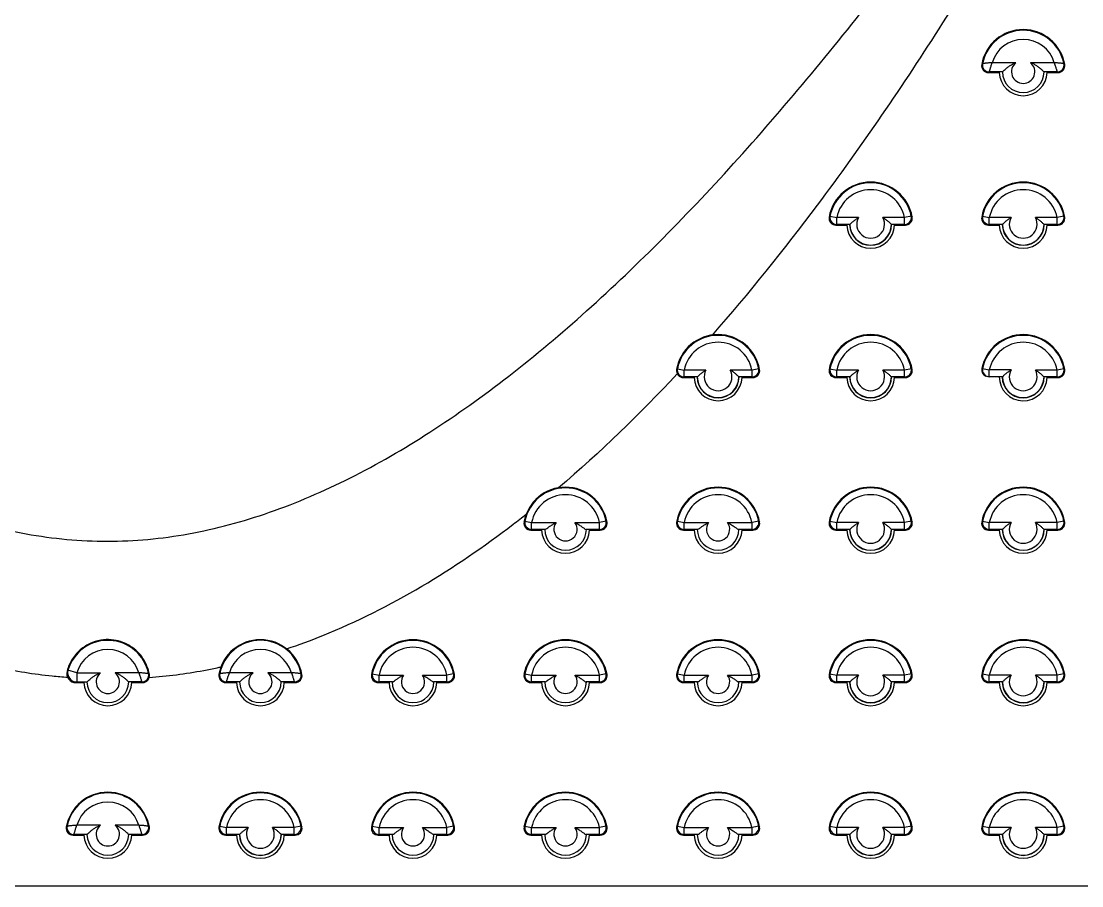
# Model space of a CAD drawing. Header units: millimetres. Extents: x 2099 to 2627, y -288 to 79.
# Drawn here: x 2464.55 to 2510.71, y -85.08 to -47.44 of the extents above; entities that cross this region are included whole.
import ezdxf

# ---------------------------------------------------------------- set-up
doc = ezdxf.new("R2010")
doc.units = ezdxf.units.MM
doc.layers.add('06___PRT_ALL_SURFS', color=7, linetype='Continuous')

msp = doc.modelspace()

# ---------------------------------------------------------------- linework, layer by layer
at = {"color": 7, "linetype": 'Continuous'}
for p, q in [((2506.393, -49.292), (2506.358, -49.326)), ((2507.845, -49.25), (2506.815, -49.25)), ((2509.516, -49.25), (2508.486, -49.25)), ((2509.938, -49.292), (2509.973, -49.326)), ((2506.654, -49.678), (2507.124, -49.678)), ((2507.259, -49.65), (2506.687, -49.65)), ((2509.644, -49.65), (2509.072, -49.65)), ((2509.186, -49.667), (2509.207, -49.678)), ((2509.207, -49.678), (2509.677, -49.678)), ((2499.755, -55.929), (2499.718, -55.966)), ((2499.755, -55.929), (2500.049, -55.988)), ((2500.049, -56.288), (2500.049, -55.988)), ((2500.997, -55.988), (2500.049, -55.988)), ((2500.62, -56.288), (2500.049, -56.288)), ((2503.002, -55.988), (2502.054, -55.988)), ((2503.002, -56.288), (2502.431, -56.288)), ((2502.546, -56.307), (2502.567, -56.318)), ((2503.296, -55.929), (2503.002, -55.988)), ((2503.002, -56.288), (2503.002, -55.988)), ((2503.296, -55.929), (2503.333, -55.966)), ((2506.395, -55.929), (2506.358, -55.966)), ((2506.395, -55.929), (2506.689, -55.988)), ((2506.689, -56.288), (2506.689, -55.988)), ((2507.637, -55.988), (2506.689, -55.988)), ((2507.26, -56.288), (2506.689, -56.288)), ((2509.642, -55.988), (2508.694, -55.988)), ((2509.642, -56.288), (2509.071, -56.288)), ((2509.186, -56.307), (2509.207, -56.318)), ((2509.936, -55.929), (2509.642, -55.988)), ((2509.642, -56.288), (2509.642, -55.988)), ((2509.936, -55.929), (2509.973, -55.966)), ((2500.014, -56.318), (2500.484, -56.318)), ((2502.567, -56.318), (2503.037, -56.318)), ((2506.654, -56.318), (2507.124, -56.318)), ((2509.207, -56.318), (2509.677, -56.318)), ((2493.115, -62.569), (2493.078, -62.606)), ((2493.115, -62.569), (2493.409, -62.628)), ((2493.409, -62.928), (2493.409, -62.628)), ((2494.357, -62.628), (2493.409, -62.628)), ((2496.362, -62.628), (2495.414, -62.628)), ((2496.656, -62.569), (2496.362, -62.628)), ((2496.362, -62.928), (2496.362, -62.628)), ((2496.656, -62.569), (2496.693, -62.606)), ((2499.755, -62.569), (2499.718, -62.606)), ((2499.755, -62.569), (2500.049, -62.628)), ((2500.049, -62.928), (2500.049, -62.628)), ((2500.997, -62.628), (2500.049, -62.628)), ((2503.002, -62.628), (2502.054, -62.628)), ((2503.296, -62.569), (2503.002, -62.628)), ((2503.002, -62.928), (2503.002, -62.628)), ((2503.296, -62.569), (2503.333, -62.606)), ((2506.397, -62.563), (2506.366, -62.564)), ((2506.397, -62.563), (2506.69, -62.623)), ((2506.69, -62.923), (2506.69, -62.623)), ((2507.64, -62.623), (2506.69, -62.623)), ((2509.642, -62.628), (2508.694, -62.628)), ((2509.936, -62.569), (2509.642, -62.628)), ((2509.642, -62.928), (2509.642, -62.628)), ((2509.936, -62.569), (2509.973, -62.606)), ((2493.374, -62.958), (2493.844, -62.958)), ((2493.98, -62.928), (2493.409, -62.928)), ((2496.362, -62.928), (2495.791, -62.928)), ((2495.906, -62.947), (2495.927, -62.958)), ((2495.927, -62.958), (2496.397, -62.958)), ((2500.014, -62.958), (2500.484, -62.958)), ((2500.62, -62.928), (2500.049, -62.928)), ((2503.002, -62.928), (2502.431, -62.928)), ((2502.546, -62.947), (2502.567, -62.958)), ((2502.567, -62.958), (2503.037, -62.958)), ((2507.26, -62.923), (2506.69, -62.923)), ((2509.642, -62.928), (2509.071, -62.928)), ((2509.186, -62.947), (2509.207, -62.958)), ((2509.207, -62.958), (2509.677, -62.958)), ((2486.475, -69.209), (2486.438, -69.246)), ((2486.475, -69.209), (2486.769, -69.268)), ((2490.016, -69.209), (2489.722, -69.268)), ((2490.016, -69.209), (2490.053, -69.246)), ((2493.115, -69.209), (2493.078, -69.246)), ((2493.115, -69.209), (2493.409, -69.268)), ((2496.656, -69.209), (2496.362, -69.268)), ((2496.656, -69.209), (2496.693, -69.246)), ((2499.755, -69.209), (2499.718, -69.246)), ((2499.755, -69.209), (2500.049, -69.268)), ((2503.296, -69.209), (2503.002, -69.268)), ((2503.296, -69.209), (2503.333, -69.246)), ((2506.395, -69.209), (2506.358, -69.246)), ((2506.395, -69.209), (2506.689, -69.268)), ((2509.936, -69.209), (2509.642, -69.268)), ((2509.936, -69.209), (2509.973, -69.246)), ((2486.734, -69.598), (2487.204, -69.598)), ((2486.769, -69.568), (2486.769, -69.268)), ((2486.769, -69.268), (2487.833, -69.268)), ((2487.353, -69.568), (2486.769, -69.568)), ((2488.658, -69.268), (2489.722, -69.268)), ((2489.722, -69.568), (2489.138, -69.568)), ((2489.266, -69.587), (2489.287, -69.598)), ((2489.287, -69.598), (2489.757, -69.598)), ((2489.722, -69.568), (2489.722, -69.268)), ((2493.374, -69.598), (2493.844, -69.598)), ((2493.409, -69.568), (2493.409, -69.268)), ((2493.409, -69.268), (2494.473, -69.268)), ((2493.993, -69.568), (2493.409, -69.568)), ((2495.298, -69.268), (2496.362, -69.268)), ((2496.362, -69.568), (2495.778, -69.568)), ((2495.906, -69.587), (2495.927, -69.598)), ((2495.927, -69.598), (2496.397, -69.598)), ((2496.362, -69.568), (2496.362, -69.268)), ((2500.014, -69.598), (2500.484, -69.598)), ((2500.049, -69.568), (2500.049, -69.268)), ((2500.997, -69.268), (2500.049, -69.268)), ((2500.62, -69.568), (2500.049, -69.568)), ((2503.002, -69.268), (2502.054, -69.268)), ((2503.002, -69.568), (2502.431, -69.568)), ((2502.546, -69.587), (2502.567, -69.598)), ((2502.567, -69.598), (2503.037, -69.598)), ((2503.002, -69.568), (2503.002, -69.268)), ((2506.654, -69.598), (2507.124, -69.598)), ((2506.689, -69.568), (2506.689, -69.268)), ((2507.637, -69.268), (2506.689, -69.268)), ((2507.26, -69.568), (2506.689, -69.568)), ((2509.642, -69.268), (2508.694, -69.268)), ((2509.642, -69.568), (2509.071, -69.568)), ((2509.186, -69.587), (2509.207, -69.598)), ((2509.207, -69.598), (2509.677, -69.598)), ((2509.642, -69.568), (2509.642, -69.268)), ((2466.975, -75.81), (2466.591, -75.698)), ((2466.975, -75.81), (2468.005, -75.81)), ((2466.975, -75.81), (2466.975, -76.21)), ((2469.676, -75.81), (2468.646, -75.81)), ((2470.098, -75.852), (2470.133, -75.886)), ((2473.193, -75.852), (2473.158, -75.886)), ((2474.645, -75.81), (2473.615, -75.81)), ((2476.316, -75.81), (2475.286, -75.81)), ((2476.738, -75.852), (2476.773, -75.886)), ((2479.835, -75.849), (2479.798, -75.886)), ((2479.835, -75.849), (2480.129, -75.908)), ((2480.129, -76.208), (2480.129, -75.908)), ((2480.129, -75.908), (2481.193, -75.908)), ((2482.018, -75.908), (2483.082, -75.908)), ((2483.376, -75.849), (2483.082, -75.908)), ((2483.082, -76.208), (2483.082, -75.908)), ((2483.376, -75.849), (2483.413, -75.886)), ((2486.475, -75.849), (2486.438, -75.886)), ((2486.475, -75.849), (2486.769, -75.908)), ((2486.769, -76.208), (2486.769, -75.908)), ((2486.769, -75.908), (2487.833, -75.908)), ((2488.658, -75.908), (2489.722, -75.908)), ((2490.016, -75.849), (2489.722, -75.908)), ((2489.722, -76.208), (2489.722, -75.908)), ((2490.016, -75.849), (2490.053, -75.886)), ((2493.115, -75.849), (2493.078, -75.886)), ((2493.115, -75.849), (2493.409, -75.908)), ((2493.409, -76.208), (2493.409, -75.908)), ((2493.409, -75.908), (2494.473, -75.908)), ((2495.298, -75.908), (2496.362, -75.908)), ((2496.656, -75.849), (2496.362, -75.908)), ((2496.362, -76.208), (2496.362, -75.908)), ((2496.656, -75.849), (2496.693, -75.886)), ((2499.755, -75.849), (2499.718, -75.886)), ((2499.755, -75.849), (2500.049, -75.908)), ((2500.049, -76.208), (2500.049, -75.908)), ((2500.997, -75.908), (2500.049, -75.908)), ((2503.002, -75.908), (2502.054, -75.908)), ((2503.296, -75.849), (2503.002, -75.908)), ((2503.002, -76.208), (2503.002, -75.908)), ((2503.296, -75.849), (2503.333, -75.886)), ((2506.395, -75.849), (2506.358, -75.886)), ((2506.395, -75.849), (2506.689, -75.908)), ((2506.689, -76.208), (2506.689, -75.908)), ((2507.637, -75.908), (2506.689, -75.908)), ((2509.642, -75.908), (2508.694, -75.908)), ((2509.936, -75.849), (2509.642, -75.908)), ((2509.642, -76.208), (2509.642, -75.908)), ((2509.936, -75.849), (2509.973, -75.886)), ((2466.938, -76.238), (2467.284, -76.238)), ((2466.975, -76.21), (2467.419, -76.21)), ((2469.804, -76.21), (2469.232, -76.21)), ((2469.346, -76.227), (2469.367, -76.238)), ((2469.367, -76.238), (2469.837, -76.238)), ((2473.454, -76.238), (2473.924, -76.238)), ((2474.059, -76.21), (2473.487, -76.21)), ((2476.444, -76.21), (2475.872, -76.21)), ((2475.986, -76.227), (2476.007, -76.238)), ((2476.007, -76.238), (2476.477, -76.238)), ((2480.094, -76.238), (2480.564, -76.238)), ((2480.713, -76.208), (2480.129, -76.208)), ((2483.082, -76.208), (2482.498, -76.208)), ((2482.626, -76.227), (2482.647, -76.238)), ((2482.647, -76.238), (2483.117, -76.238)), ((2486.734, -76.238), (2487.204, -76.238)), ((2487.353, -76.208), (2486.769, -76.208)), ((2489.722, -76.208), (2489.138, -76.208)), ((2489.266, -76.227), (2489.287, -76.238)), ((2489.287, -76.238), (2489.757, -76.238)), ((2493.374, -76.238), (2493.844, -76.238)), ((2493.993, -76.208), (2493.409, -76.208)), ((2496.362, -76.208), (2495.778, -76.208)), ((2495.906, -76.227), (2495.927, -76.238)), ((2495.927, -76.238), (2496.397, -76.238)), ((2500.014, -76.238), (2500.484, -76.238)), ((2500.62, -76.208), (2500.049, -76.208)), ((2503.002, -76.208), (2502.431, -76.208)), ((2502.546, -76.227), (2502.567, -76.238)), ((2502.567, -76.238), (2503.037, -76.238)), ((2506.654, -76.238), (2507.124, -76.238)), ((2507.26, -76.208), (2506.689, -76.208)), ((2509.642, -76.208), (2509.071, -76.208)), ((2509.186, -76.227), (2509.207, -76.238)), ((2509.207, -76.238), (2509.677, -76.238)), ((2466.553, -82.492), (2466.518, -82.526)), ((2468.005, -82.45), (2466.975, -82.45)), ((2469.676, -82.45), (2468.646, -82.45)), ((2470.098, -82.492), (2470.133, -82.526)), ((2473.195, -82.489), (2473.158, -82.526)), ((2473.195, -82.489), (2473.489, -82.548)), ((2473.489, -82.848), (2473.489, -82.548)), ((2474.437, -82.548), (2473.489, -82.548)), ((2476.442, -82.548), (2475.494, -82.548)), ((2476.736, -82.489), (2476.442, -82.548)), ((2476.442, -82.848), (2476.442, -82.548)), ((2476.736, -82.489), (2476.773, -82.526)), ((2479.835, -82.489), (2479.798, -82.526)), ((2479.835, -82.489), (2480.129, -82.548)), ((2480.129, -82.848), (2480.129, -82.548)), ((2480.129, -82.548), (2481.193, -82.548)), ((2482.018, -82.548), (2483.082, -82.548)), ((2483.376, -82.489), (2483.082, -82.548)), ((2483.082, -82.848), (2483.082, -82.548)), ((2483.376, -82.489), (2483.413, -82.526)), ((2486.475, -82.489), (2486.438, -82.526)), ((2486.475, -82.489), (2486.769, -82.548)), ((2486.769, -82.848), (2486.769, -82.548)), ((2486.769, -82.548), (2487.833, -82.548)), ((2488.658, -82.548), (2489.722, -82.548)), ((2490.016, -82.489), (2489.722, -82.548)), ((2489.722, -82.848), (2489.722, -82.548)), ((2490.016, -82.489), (2490.053, -82.526)), ((2493.115, -82.489), (2493.078, -82.526)), ((2493.115, -82.489), (2493.409, -82.548)), ((2493.409, -82.848), (2493.409, -82.548)), ((2493.409, -82.548), (2494.473, -82.548)), ((2495.298, -82.548), (2496.362, -82.548)), ((2496.656, -82.489), (2496.362, -82.548)), ((2496.362, -82.848), (2496.362, -82.548)), ((2496.656, -82.489), (2496.693, -82.526)), ((2499.755, -82.489), (2499.718, -82.526)), ((2499.755, -82.489), (2500.049, -82.548)), ((2500.049, -82.848), (2500.049, -82.548)), ((2500.997, -82.548), (2500.049, -82.548)), ((2503.002, -82.548), (2502.054, -82.548)), ((2503.296, -82.489), (2503.002, -82.548)), ((2503.002, -82.848), (2503.002, -82.548)), ((2503.296, -82.489), (2503.333, -82.526)), ((2506.395, -82.489), (2506.358, -82.526)), ((2506.395, -82.489), (2506.689, -82.548)), ((2506.689, -82.848), (2506.689, -82.548)), ((2507.637, -82.548), (2506.689, -82.548)), ((2509.642, -82.548), (2508.694, -82.548)), ((2509.936, -82.489), (2509.642, -82.548)), ((2509.642, -82.848), (2509.642, -82.548)), ((2509.936, -82.489), (2509.973, -82.526)), ((2466.814, -82.878), (2467.284, -82.878)), ((2467.419, -82.85), (2466.847, -82.85)), ((2469.804, -82.85), (2469.232, -82.85)), ((2469.346, -82.867), (2469.367, -82.878)), ((2469.367, -82.878), (2469.837, -82.878)), ((2473.454, -82.878), (2473.924, -82.878)), ((2474.06, -82.848), (2473.489, -82.848)), ((2476.442, -82.848), (2475.871, -82.848)), ((2475.986, -82.867), (2476.007, -82.878)), ((2476.007, -82.878), (2476.477, -82.878)), ((2480.094, -82.878), (2480.564, -82.878)), ((2480.713, -82.848), (2480.129, -82.848)), ((2483.082, -82.848), (2482.498, -82.848)), ((2482.626, -82.867), (2482.647, -82.878)), ((2482.647, -82.878), (2483.117, -82.878)), ((2486.734, -82.878), (2487.204, -82.878)), ((2487.353, -82.848), (2486.769, -82.848)), ((2489.722, -82.848), (2489.138, -82.848)), ((2489.266, -82.867), (2489.287, -82.878)), ((2489.287, -82.878), (2489.757, -82.878)), ((2493.374, -82.878), (2493.844, -82.878)), ((2493.993, -82.848), (2493.409, -82.848)), ((2496.362, -82.848), (2495.778, -82.848)), ((2495.906, -82.867), (2495.927, -82.878)), ((2495.927, -82.878), (2496.397, -82.878)), ((2500.014, -82.878), (2500.484, -82.878)), ((2500.62, -82.848), (2500.049, -82.848)), ((2503.002, -82.848), (2502.431, -82.848)), ((2502.546, -82.867), (2502.567, -82.878)), ((2502.567, -82.878), (2503.037, -82.878)), ((2506.654, -82.878), (2507.124, -82.878)), ((2507.26, -82.848), (2506.689, -82.848)), ((2509.642, -82.848), (2509.071, -82.848)), ((2509.186, -82.867), (2509.207, -82.878)), ((2509.207, -82.878), (2509.677, -82.878))]:
    msp.add_line(p, q, dxfattribs=at)
for centre, radius, start, end in [((2508.165, -49.643), 1.835, 9.9432, 170.0568), ((2508.165, -49.643), 1.807, 11.2156, 168.7844), ((2508.165, -49.643), 1.407, 16.2239, 163.771), ((2506.654, -49.378), 0.3, 170.0512, 270.0056), ((2506.687, -49.35), 0.3, 168.8116, 269.9729), ((2508.165, -49.643), 0.507, 129.1565, 50.8435), ((2509.643, -49.35), 0.3, 270.0271, 11.1888), ((2509.677, -49.378), 0.3, 269.9944, 9.9488), ((2509.2, -52.71), 3.96, 129.3942, 130.0295), ((2508.165, -49.643), 1.042, 181.9201, 358.0799), ((2508.165, -49.643), 0.907, 180.4334, 359.5666), ((2507.131, -52.709), 3.958, 49.9705, 50.606), ((2501.525, -56.283), 1.835, 9.9432, 170.0568), ((2508.165, -56.283), 1.835, 9.9432, 170.0568), ((2501.525, -56.283), 1.805, 11.2951, 168.7049), ((2501.525, -56.283), 1.505, 11.2951, 168.7049), ((2508.165, -56.283), 1.805, 11.2951, 168.7049), ((2508.165, -56.283), 1.505, 11.2951, 168.7049), ((2500.014, -56.018), 0.3, 170.0512, 270.0056), ((2500.05, -55.988), 0.3, 168.7321, 269.9728), ((2502.558, -59.348), 3.957, 129.3547, 130.0296), ((2502.454, -58.112), 2.586, 135.1632, 135.438), ((2501.525, -56.283), 0.914, 180.8754, 359.1246), ((2501.525, -56.283), 0.905, 180.3257, 359.6743), ((2501.525, -56.283), 0.605, 150.8476, 29.1524), ((2500.597, -58.112), 2.586, 44.562, 44.8368), ((2503.001, -55.988), 0.3, 270.0272, 11.2679), ((2500.492, -59.348), 3.957, 49.9704, 50.6453), ((2503.037, -56.018), 0.3, 269.9944, 9.9488), ((2506.654, -56.018), 0.3, 170.0512, 270.0056), ((2506.69, -55.988), 0.3, 168.7321, 269.9728), ((2509.198, -59.348), 3.957, 129.3547, 130.0296), ((2509.094, -58.112), 2.586, 135.1632, 135.438), ((2508.165, -56.283), 0.914, 180.8754, 359.1246), ((2508.165, -56.283), 0.905, 180.3257, 359.6743), ((2508.165, -56.283), 0.605, 150.8476, 29.1524), ((2507.237, -58.112), 2.586, 44.562, 44.8368), ((2509.641, -55.988), 0.3, 270.0272, 11.2679), ((2507.132, -59.348), 3.957, 49.9704, 50.6453), ((2509.677, -56.018), 0.3, 269.9944, 9.9488), ((2501.525, -56.283), 1.042, 181.9201, 358.0799), ((2508.165, -56.283), 1.042, 181.9201, 358.0799), ((2494.885, -62.922), 1.834, 9.9432, 170.0742), ((2494.885, -62.923), 1.805, 11.2951, 168.7049), ((2501.525, -62.923), 1.835, 9.9432, 170.0568), ((2501.525, -62.923), 1.805, 11.2951, 168.7049), ((2508.165, -62.923), 1.835, 9.9432, 168.7293), ((2508.165, -62.923), 1.805, 11.2951, 168.5034), ((2494.885, -62.923), 1.505, 11.2951, 168.7049), ((2501.525, -62.923), 1.505, 11.2951, 168.7049), ((2508.165, -62.923), 1.505, 11.2951, 168.5034), ((2493.374, -62.658), 0.3, 170.0691, 270.0059), ((2493.41, -62.628), 0.3, 168.7321, 269.9728), ((2494.885, -62.923), 0.605, 150.8476, 29.1524), ((2496.361, -62.628), 0.3, 270.0272, 11.2679), ((2496.397, -62.658), 0.3, 269.9944, 9.9488), ((2500.014, -62.658), 0.3, 170.0512, 270.0056), ((2500.05, -62.628), 0.3, 168.7321, 269.9728), ((2501.525, -62.923), 0.605, 150.8476, 29.1524), ((2503.001, -62.628), 0.3, 270.0272, 11.2679), ((2503.037, -62.658), 0.3, 269.9944, 9.9488), ((2506.66, -62.623), 0.3, 168.7306, 244.9148), ((2506.691, -62.623), 0.3, 168.5017, 269.9938), ((2508.165, -62.923), 0.605, 150.2833, 29.1524), ((2509.641, -62.628), 0.3, 270.0272, 11.2679), ((2509.677, -62.658), 0.3, 269.9944, 9.9488), ((2495.918, -65.988), 3.957, 129.3547, 130.0296), ((2494.885, -62.923), 1.042, 181.9201, 358.0799), ((2495.814, -64.752), 2.586, 135.1632, 135.438), ((2494.885, -62.923), 0.914, 180.8754, 359.1246), ((2494.885, -62.923), 0.905, 180.3257, 359.6743), ((2493.957, -64.752), 2.586, 44.562, 44.8368), ((2493.852, -65.988), 3.957, 49.9704, 50.6453), ((2502.558, -65.988), 3.957, 129.3547, 130.0296), ((2501.525, -62.923), 1.042, 181.9201, 358.0799), ((2502.454, -64.752), 2.586, 135.1632, 135.438), ((2501.525, -62.923), 0.914, 180.8754, 359.1246), ((2501.525, -62.923), 0.905, 180.3257, 359.6743), ((2500.597, -64.752), 2.586, 44.562, 44.8368), ((2500.492, -65.988), 3.957, 49.9704, 50.6453), ((2508.165, -62.923), 1.042, 180, 358.0799), ((2508.165, -62.923), 0.914, 180, 359.1246), ((2508.165, -62.923), 0.905, 180, 359.6743), ((2507.237, -64.752), 2.586, 44.562, 44.8368), ((2507.133, -65.988), 3.957, 49.9704, 50.6453), ((2488.245, -69.563), 1.835, 9.9432, 170.0568), ((2488.245, -69.563), 1.805, 11.2951, 168.7049), ((2494.885, -69.563), 1.835, 9.9432, 170.0568), ((2494.885, -69.563), 1.805, 11.2951, 168.7049), ((2501.525, -69.563), 1.835, 9.9432, 170.0568), ((2501.525, -69.563), 1.805, 11.2951, 168.7049), ((2508.165, -69.563), 1.835, 9.9432, 170.0568), ((2508.165, -69.563), 1.805, 11.2951, 168.7049), ((2488.245, -69.563), 1.505, 11.2951, 168.7049), ((2494.885, -69.563), 1.505, 11.2951, 168.7049), ((2501.525, -69.563), 1.505, 11.2951, 168.7049), ((2508.165, -69.563), 1.505, 11.2951, 168.7049), ((2486.77, -69.268), 0.3, 168.7321, 269.9728), ((2489.721, -69.268), 0.3, 270.0272, 11.2679), ((2493.41, -69.268), 0.3, 168.7321, 269.9728), ((2496.361, -69.268), 0.3, 270.0272, 11.2679), ((2500.05, -69.268), 0.3, 168.7321, 269.9728), ((2503.001, -69.268), 0.3, 270.0272, 11.2679), ((2506.69, -69.268), 0.3, 168.7321, 269.9728), ((2509.641, -69.268), 0.3, 270.0272, 11.2679), ((2486.734, -69.298), 0.3, 170.0512, 270.0056), ((2489.278, -72.628), 3.957, 129.3547, 130.0296), ((2488.245, -69.563), 1.042, 181.9201, 358.0799), ((2488.245, -69.563), 0.907, 180.4334, 359.5666), ((2488.245, -69.563), 0.507, 144.4391, 35.5609), ((2487.212, -72.628), 3.957, 49.9704, 50.6453), ((2489.757, -69.298), 0.3, 269.9944, 9.9488), ((2493.374, -69.298), 0.3, 170.0512, 270.0056), ((2495.918, -72.628), 3.957, 129.3547, 130.0296), ((2494.885, -69.563), 1.042, 181.9201, 358.0799), ((2494.885, -69.563), 0.907, 180.4334, 359.5666), ((2494.885, -69.563), 0.507, 144.4391, 35.5609), ((2493.852, -72.628), 3.957, 49.9704, 50.6453), ((2496.397, -69.298), 0.3, 269.9944, 9.9488), ((2500.014, -69.298), 0.3, 170.0512, 270.0056), ((2502.558, -72.628), 3.957, 129.3547, 130.0296), ((2501.525, -69.563), 1.042, 181.9201, 358.0799), ((2502.454, -71.392), 2.586, 135.1632, 135.438), ((2501.525, -69.563), 0.914, 180.8754, 359.1246), ((2501.525, -69.563), 0.905, 180.3257, 359.6743), ((2501.525, -69.563), 0.605, 150.8476, 29.1524), ((2500.597, -71.392), 2.586, 44.562, 44.8368), ((2500.492, -72.628), 3.957, 49.9704, 50.6453), ((2503.037, -69.298), 0.3, 269.9944, 9.9488), ((2506.654, -69.298), 0.3, 170.0512, 270.0056), ((2509.198, -72.628), 3.957, 129.3547, 130.0296), ((2508.165, -69.563), 1.042, 181.9201, 358.0799), ((2509.094, -71.392), 2.586, 135.1632, 135.438), ((2508.165, -69.563), 0.914, 180.8754, 359.1246), ((2508.165, -69.563), 0.905, 180.3257, 359.6743), ((2508.165, -69.563), 0.605, 150.8476, 29.1524), ((2507.237, -71.392), 2.586, 44.562, 44.8368), ((2507.132, -72.628), 3.957, 49.9704, 50.6453), ((2509.677, -69.298), 0.3, 269.9944, 9.9488), ((2468.325, -76.203), 1.807, 11.2156, 163.7762), ((2474.965, -76.202), 1.834, 9.9432, 170.0568), ((2474.965, -76.203), 1.807, 11.2156, 168.7844), ((2481.605, -76.203), 1.835, 9.9432, 170.0568), ((2481.605, -76.203), 1.805, 11.2951, 168.7049), ((2481.605, -76.203), 1.505, 11.2951, 168.7049), ((2488.245, -76.203), 1.835, 9.9432, 170.0568), ((2488.245, -76.203), 1.805, 11.2951, 168.7049), ((2488.245, -76.203), 1.505, 11.2951, 168.7049), ((2494.885, -76.203), 1.835, 9.9432, 170.0568), ((2494.885, -76.203), 1.805, 11.2951, 168.7049), ((2494.885, -76.203), 1.505, 11.2951, 168.7049), ((2501.525, -76.203), 1.835, 9.9432, 170.0568), ((2501.525, -76.203), 1.805, 11.2951, 168.7049), ((2501.525, -76.203), 1.505, 11.2951, 168.7049), ((2508.165, -76.203), 1.835, 9.9432, 170.0568), ((2508.165, -76.203), 1.805, 11.2951, 168.7049), ((2508.165, -76.203), 1.505, 11.2951, 168.7049), ((2468.325, -76.203), 1.407, 16.2289, 163.7762), ((2474.965, -76.203), 1.407, 16.2239, 163.771), ((2469.689, -78.965), 4.502, 133.478, 134.1788), ((2466.975, -75.81), 0.4, 163.8069, 269.9693), ((2466.938, -75.838), 0.4, 165.2958, 270.0071), ((2468.325, -76.203), 0.507, 129.1565, 50.8435), ((2469.803, -75.91), 0.3, 270.0271, 11.1888), ((2469.838, -75.938), 0.3, 269.9665, 9.9304), ((2473.454, -75.938), 0.3, 170.0512, 270.0056), ((2473.487, -75.91), 0.3, 168.8116, 269.9729), ((2474.965, -76.203), 0.507, 129.1565, 50.8435), ((2476.443, -75.91), 0.3, 270.0271, 11.1888), ((2476.477, -75.938), 0.3, 269.9944, 9.9488), ((2480.094, -75.938), 0.3, 170.0512, 270.0056), ((2480.13, -75.908), 0.3, 168.7321, 269.9728), ((2481.605, -76.203), 0.507, 144.4391, 35.5609), ((2483.081, -75.908), 0.3, 270.0272, 11.2679), ((2483.117, -75.938), 0.3, 269.9944, 9.9488), ((2486.734, -75.938), 0.3, 170.0512, 270.0056), ((2486.77, -75.908), 0.3, 168.7321, 269.9728), ((2488.245, -76.203), 0.507, 144.4391, 35.5609), ((2489.721, -75.908), 0.3, 270.0272, 11.2679), ((2489.757, -75.938), 0.3, 269.9944, 9.9488), ((2493.374, -75.938), 0.3, 170.0512, 270.0056), ((2493.41, -75.908), 0.3, 168.7321, 269.9728), ((2494.885, -76.203), 0.507, 144.4391, 35.5609), ((2496.361, -75.908), 0.3, 270.0272, 11.2679), ((2496.397, -75.938), 0.3, 269.9944, 9.9488), ((2500.014, -75.938), 0.3, 170.0512, 270.0056), ((2500.05, -75.908), 0.3, 168.7321, 269.9728), ((2501.525, -76.203), 0.605, 150.8476, 29.1524), ((2503.001, -75.908), 0.3, 270.0272, 11.2679), ((2503.037, -75.938), 0.3, 269.9944, 9.9488), ((2506.654, -75.938), 0.3, 170.0512, 270.0056), ((2506.69, -75.908), 0.3, 168.7321, 269.9728), ((2508.165, -76.203), 0.605, 150.8476, 29.1524), ((2509.641, -75.908), 0.3, 270.0272, 11.2679), ((2509.677, -75.938), 0.3, 269.9944, 9.9488), ((2469.121, -79.07), 3.576, 126.8906, 127.6329), ((2468.325, -76.203), 1.042, 181.9201, 358.0799), ((2468.325, -76.203), 0.907, 180.4334, 359.5666), ((2467.291, -79.269), 3.958, 49.9705, 50.6059), ((2476, -79.27), 3.96, 129.3942, 130.0295), ((2474.965, -76.203), 1.042, 181.9201, 358.0799), ((2474.965, -76.203), 0.907, 180.4334, 359.5666), ((2473.931, -79.269), 3.958, 49.9705, 50.606), ((2482.638, -79.268), 3.957, 129.3547, 130.0296), ((2481.605, -76.203), 1.042, 181.9201, 358.0799), ((2481.605, -76.203), 0.907, 180.4334, 359.5666), ((2480.572, -79.268), 3.957, 49.9704, 50.6453), ((2489.278, -79.268), 3.957, 129.3547, 130.0296), ((2488.245, -76.203), 1.042, 181.9201, 358.0799), ((2488.245, -76.203), 0.907, 180.4334, 359.5666), ((2487.212, -79.268), 3.957, 49.9704, 50.6453), ((2495.918, -79.268), 3.957, 129.3547, 130.0296), ((2494.885, -76.203), 1.042, 181.9201, 358.0799), ((2494.885, -76.203), 0.907, 180.4334, 359.5666), ((2493.852, -79.268), 3.957, 49.9704, 50.6453), ((2502.558, -79.268), 3.957, 129.3547, 130.0296), ((2501.525, -76.203), 1.042, 181.9201, 358.0799), ((2502.454, -78.032), 2.586, 135.1632, 135.438), ((2501.525, -76.203), 0.914, 180.8754, 359.1246), ((2501.525, -76.203), 0.905, 180.3257, 359.6743), ((2500.597, -78.032), 2.586, 44.562, 44.8368), ((2500.492, -79.268), 3.957, 49.9704, 50.6453), ((2509.198, -79.268), 3.957, 129.3547, 130.0296), ((2508.165, -76.203), 1.042, 181.9201, 358.0799), ((2509.094, -78.032), 2.586, 135.1632, 135.438), ((2508.165, -76.203), 0.914, 180.8754, 359.1246), ((2508.165, -76.203), 0.905, 180.3257, 359.6743), ((2507.237, -78.032), 2.586, 44.562, 44.8368), ((2507.132, -79.268), 3.957, 49.9704, 50.6453), ((2468.325, -82.843), 1.835, 9.9432, 170.0568), ((2468.325, -82.843), 1.807, 11.2156, 168.7844), ((2474.965, -82.843), 1.835, 9.9432, 170.0568), ((2474.965, -82.843), 1.805, 11.2951, 168.7049), ((2481.605, -82.843), 1.835, 9.9432, 170.0568), ((2481.605, -82.843), 1.805, 11.2951, 168.7049), ((2488.245, -82.843), 1.835, 9.9432, 170.0568), ((2488.245, -82.843), 1.805, 11.2951, 168.7049), ((2494.885, -82.843), 1.835, 9.9432, 170.0568), ((2494.885, -82.843), 1.805, 11.2951, 168.7049), ((2501.525, -82.843), 1.835, 9.9432, 170.0568), ((2501.525, -82.843), 1.805, 11.2951, 168.7049), ((2508.165, -82.843), 1.835, 9.9432, 170.0568), ((2508.165, -82.843), 1.805, 11.2951, 168.7049), ((2468.325, -82.843), 1.407, 16.2239, 163.771), ((2474.965, -82.843), 1.505, 11.2951, 168.7049), ((2481.605, -82.843), 1.505, 11.2951, 168.7049), ((2488.245, -82.843), 1.505, 11.2951, 168.7049), ((2494.885, -82.843), 1.505, 11.2951, 168.7049), ((2501.525, -82.843), 1.505, 11.2951, 168.7049), ((2508.165, -82.843), 1.505, 11.2951, 168.7049), ((2466.814, -82.578), 0.3, 170.0512, 270.0056), ((2466.847, -82.55), 0.3, 168.8116, 269.9729), ((2468.325, -82.843), 0.507, 129.1565, 50.8435), ((2469.803, -82.55), 0.3, 270.0271, 11.1888), ((2469.837, -82.578), 0.3, 269.9944, 9.9488), ((2473.454, -82.578), 0.3, 170.0512, 270.0056), ((2473.49, -82.548), 0.3, 168.7321, 269.9728), ((2474.965, -82.843), 0.605, 150.8476, 29.1524), ((2476.441, -82.548), 0.3, 270.0272, 11.2679), ((2476.477, -82.578), 0.3, 269.9944, 9.9488), ((2480.094, -82.578), 0.3, 170.0512, 270.0056), ((2480.13, -82.548), 0.3, 168.7321, 269.9728), ((2481.605, -82.843), 0.507, 144.4391, 35.5609), ((2483.081, -82.548), 0.3, 270.0272, 11.2679), ((2483.117, -82.578), 0.3, 269.9944, 9.9488), ((2486.734, -82.578), 0.3, 170.0512, 270.0056), ((2486.77, -82.548), 0.3, 168.7321, 269.9728), ((2488.245, -82.843), 0.507, 144.4391, 35.5609), ((2489.721, -82.548), 0.3, 270.0272, 11.2679), ((2489.757, -82.578), 0.3, 269.9944, 9.9488), ((2493.374, -82.578), 0.3, 170.0512, 270.0056), ((2493.41, -82.548), 0.3, 168.7321, 269.9728), ((2494.885, -82.843), 0.507, 144.4391, 35.5609), ((2496.361, -82.548), 0.3, 270.0272, 11.2679), ((2496.397, -82.578), 0.3, 269.9944, 9.9488), ((2500.014, -82.578), 0.3, 170.0512, 270.0056), ((2500.05, -82.548), 0.3, 168.7321, 269.9728), ((2501.525, -82.843), 0.605, 150.8476, 29.1524), ((2503.001, -82.548), 0.3, 270.0272, 11.2679), ((2503.037, -82.578), 0.3, 269.9944, 9.9488), ((2506.654, -82.578), 0.3, 170.0512, 270.0056), ((2506.69, -82.548), 0.3, 168.7321, 269.9728), ((2508.165, -82.843), 0.605, 150.8476, 29.1524), ((2509.641, -82.548), 0.3, 270.0272, 11.2679), ((2509.677, -82.578), 0.3, 269.9944, 9.9488), ((2469.36, -85.91), 3.96, 129.3942, 130.0295), ((2468.325, -82.843), 1.042, 181.9201, 358.0799), ((2468.325, -82.843), 0.907, 180.4334, 359.5666), ((2467.291, -85.909), 3.958, 49.9705, 50.606), ((2475.998, -85.908), 3.957, 129.3547, 130.0296), ((2474.965, -82.843), 1.042, 181.9201, 358.0799), ((2475.894, -84.672), 2.586, 135.1632, 135.438), ((2474.965, -82.843), 0.914, 180.8754, 359.1246), ((2474.965, -82.843), 0.905, 180.3257, 359.6743), ((2474.037, -84.672), 2.586, 44.562, 44.8368), ((2473.932, -85.908), 3.957, 49.9704, 50.6453), ((2482.638, -85.908), 3.957, 129.3547, 130.0296), ((2481.605, -82.843), 1.042, 181.9201, 358.0799), ((2481.605, -82.843), 0.907, 180.4334, 359.5666), ((2480.572, -85.908), 3.957, 49.9704, 50.6453), ((2489.278, -85.908), 3.957, 129.3547, 130.0296), ((2488.245, -82.843), 1.042, 181.9201, 358.0799), ((2488.245, -82.843), 0.907, 180.4334, 359.5666), ((2487.212, -85.908), 3.957, 49.9704, 50.6453), ((2495.918, -85.908), 3.957, 129.3547, 130.0296), ((2494.885, -82.843), 1.042, 181.9201, 358.0799), ((2494.885, -82.843), 0.907, 180.4334, 359.5666), ((2493.852, -85.908), 3.957, 49.9704, 50.6453), ((2502.558, -85.908), 3.957, 129.3547, 130.0296), ((2501.525, -82.843), 1.042, 181.9201, 358.0799), ((2502.454, -84.672), 2.586, 135.1632, 135.438), ((2501.525, -82.843), 0.914, 180.8754, 359.1246), ((2501.525, -82.843), 0.905, 180.3257, 359.6743), ((2500.597, -84.672), 2.586, 44.562, 44.8368), ((2500.492, -85.908), 3.957, 49.9704, 50.6453), ((2509.198, -85.908), 3.957, 129.3547, 130.0296), ((2508.165, -82.843), 1.042, 181.9201, 358.0799), ((2509.094, -84.672), 2.586, 135.1632, 135.438), ((2508.165, -82.843), 0.914, 180.8754, 359.1246), ((2508.165, -82.843), 0.905, 180.3257, 359.6743), ((2507.237, -84.672), 2.586, 44.562, 44.8368), ((2507.132, -85.908), 3.957, 49.9704, 50.6453)]:
    msp.add_arc(centre, radius, start, end, dxfattribs=at)
for points, start_tangent, end_tangent in [([(2423.212, -29.76), (2428.66, -37.839), (2434.565, -45.871), (2437.666, -49.733), (2440.854, -53.422), (2444.118, -56.881), (2447.449, -60.056), (2450.837, -62.892), (2454.273, -65.335), (2457.748, -67.33), (2461.251, -68.823), (2463.01, -69.364), (2464.773, -69.759), (2466.539, -70.001), (2468.305, -70.083), (2470.072, -70.001), (2471.837, -69.759), (2475.36, -68.823), (2478.863, -67.33), (2482.338, -65.335), (2485.774, -62.892), (2489.162, -60.055), (2492.493, -56.881), (2495.757, -53.422), (2498.944, -49.733), (2502.046, -45.871), (2507.951, -37.839), (2513.399, -29.76)], (0.546609, -0.837388), (0.54661, 0.837387)), ([(2494.637, -61.105), (2499.215, -55.446), (2504.671, -47.517), (2507.203, -43.403)], (0.660481, 0.750843), (0.511548, 0.859255)), ([(2506.815, -49.25), (2506.729, -49.254), (2506.653, -49.26), (2506.588, -49.266), (2506.534, -49.272), (2506.49, -49.278), (2506.456, -49.282), (2506.429, -49.286), (2506.41, -49.289), (2506.393, -49.292)], (-0.998623, -0.052452), (-0.992852, -0.119355)), ([(2506.687, -49.65), (2506.692, -49.634), (2506.698, -49.616), (2506.706, -49.591), (2506.716, -49.558), (2506.729, -49.516), (2506.745, -49.465), (2506.765, -49.403), (2506.788, -49.331), (2506.815, -49.25)], (0.28958, 0.957154), (0.329439, 0.944177)), ([(2507.378, -49.537), (2507.483, -49.451), (2507.601, -49.37), (2507.724, -49.301), (2507.845, -49.25)], (0.752746, 0.658311), (0.942185, 0.335094)), ([(2508.953, -49.537), (2508.848, -49.451), (2508.73, -49.37), (2508.607, -49.301), (2508.486, -49.25)], (-0.752746, 0.658311), (-0.942185, 0.335094)), ([(2509.516, -49.25), (2509.546, -49.339), (2509.571, -49.417), (2509.592, -49.483), (2509.609, -49.536), (2509.621, -49.578), (2509.631, -49.608), (2509.637, -49.63), (2509.644, -49.65)], (0.330003, -0.94398), (0.290267, -0.956946)), ([(2509.938, -49.292), (2509.917, -49.288), (2509.894, -49.285), (2509.862, -49.28), (2509.818, -49.275), (2509.762, -49.268), (2509.692, -49.261), (2509.61, -49.255), (2509.516, -49.25)], (-0.989932, 0.141545), (-0.998592, 0.053043)), ([(2507.259, -49.65), (2507.296, -49.613), (2507.378, -49.537)], (0.704427, 0.709776), (0.752746, 0.658311)), ([(2509.072, -49.65), (2509.035, -49.613), (2508.953, -49.537)], (-0.704427, 0.709776), (-0.752746, 0.658311)), ([(2500.62, -56.288), (2500.666, -56.244), (2500.76, -56.158), (2500.876, -56.068), (2500.997, -55.988)], (0.705094, 0.709114), (0.862303, 0.506392)), ([(2502.431, -56.288), (2502.385, -56.244), (2502.291, -56.158), (2502.175, -56.068), (2502.054, -55.988)], (-0.705094, 0.709114), (-0.862303, 0.506392)), ([(2507.26, -56.288), (2507.306, -56.244), (2507.4, -56.158), (2507.516, -56.068), (2507.637, -55.988)], (0.705094, 0.709114), (0.862303, 0.506392)), ([(2509.071, -56.288), (2509.025, -56.244), (2508.931, -56.158), (2508.815, -56.068), (2508.694, -55.988)], (-0.705094, 0.709114), (-0.862303, 0.506392)), ([(2493.98, -62.928), (2494.026, -62.884), (2494.12, -62.798), (2494.236, -62.708), (2494.357, -62.628)], (0.705094, 0.709114), (0.862303, 0.506392)), ([(2495.791, -62.928), (2495.745, -62.884), (2495.651, -62.798), (2495.535, -62.708), (2495.414, -62.628)], (-0.705094, 0.709114), (-0.862303, 0.506392)), ([(2500.62, -62.928), (2500.666, -62.884), (2500.76, -62.798), (2500.876, -62.708), (2500.997, -62.628)], (0.705094, 0.709114), (0.862303, 0.506392)), ([(2502.431, -62.928), (2502.385, -62.884), (2502.291, -62.798), (2502.175, -62.708), (2502.054, -62.628)], (-0.705094, 0.709114), (-0.862303, 0.506392)), ([(2507.26, -62.923), (2507.305, -62.879), (2507.401, -62.794), (2507.518, -62.702), (2507.64, -62.623)], (1, 0), (0.864787, 0.50214)), ([(2509.071, -62.928), (2509.025, -62.884), (2508.931, -62.798), (2508.815, -62.708), (2508.694, -62.628)], (-0.705094, 0.709114), (-0.862303, 0.506392)), ([(2493.107, -62.795), (2487.942, -67.753)], (-0.682297, -0.731075), (-0.762752, -0.646692)), ([(2506.66, -62.923), (2506.533, -62.895)], (-1, 0), (-0.905949, 0.423387)), ([(2476.107, -74.767), (2477.684, -74.184), (2485.972, -69.34), (2486.532, -68.906)], (0.947979, 0.318333), (0.785753, 0.618541)), ([(2487.339, -69.57), (2487.353, -69.568)], (0.704427, 0.709776), (0.997956, 0.063901)), ([(2487.353, -69.568), (2487.398, -69.548), (2487.471, -69.496), (2487.569, -69.426), (2487.689, -69.346), (2487.833, -69.268)], (0.997956, 0.063901), (0.905535, 0.424272)), ([(2488.658, -69.268), (2488.835, -69.367), (2488.975, -69.463), (2489.078, -69.538), (2489.138, -69.568)], (0.905535, -0.424272), (0.997956, -0.063901)), ([(2489.138, -69.568), (2489.148, -69.569), (2489.149, -69.571)], (0.997956, -0.063901), (0.336502, -0.941683)), ([(2493.979, -69.57), (2493.993, -69.568)], (0.704427, 0.709776), (0.997956, 0.063901)), ([(2493.993, -69.568), (2494.038, -69.548), (2494.111, -69.496), (2494.209, -69.426), (2494.329, -69.346), (2494.473, -69.268)], (0.997956, 0.063901), (0.905535, 0.424272)), ([(2495.298, -69.268), (2495.475, -69.367), (2495.615, -69.463), (2495.718, -69.538), (2495.778, -69.568)], (0.905535, -0.424272), (0.997956, -0.063901)), ([(2495.778, -69.568), (2495.788, -69.569), (2495.789, -69.571)], (0.997956, -0.063901), (0.336502, -0.941683)), ([(2500.62, -69.568), (2500.666, -69.524), (2500.76, -69.438), (2500.876, -69.348), (2500.997, -69.268)], (0.705094, 0.709114), (0.862303, 0.506392)), ([(2502.431, -69.568), (2502.385, -69.524), (2502.291, -69.438), (2502.175, -69.348), (2502.054, -69.268)], (-0.705094, 0.709114), (-0.862303, 0.506392)), ([(2507.26, -69.568), (2507.306, -69.524), (2507.4, -69.438), (2507.516, -69.348), (2507.637, -69.268)], (0.705094, 0.709114), (0.862303, 0.506392)), ([(2509.071, -69.568), (2509.025, -69.524), (2508.931, -69.438), (2508.815, -69.348), (2508.694, -69.268)], (-0.705094, 0.709114), (-0.862303, 0.506392)), ([(2470.133, -75.886), (2470.029, -75.522), (2469.853, -75.185), (2469.611, -74.892), (2469.318, -74.658), (2468.977, -74.485), (2468.581, -74.383), (2468.137, -74.375), (2467.653, -74.493), (2467.179, -74.769), (2466.79, -75.198), (2466.551, -75.736)], (-0.172469, 0.985015), (-0.253892, -0.967233)), ([(2466.581, -76.018), (2465.902, -75.96), (2463.525, -75.587), (2463.405, -75.562)], (-0.997635, 0.068739), (-0.978496, 0.206266)), ([(2470.128, -76.01), (2470.709, -75.96), (2473.087, -75.589), (2473.249, -75.554)], (0.997339, 0.072898), (0.977556, 0.210678)), ([(2467.419, -76.21), (2467.456, -76.173), (2467.538, -76.097)], (0.704427, 0.709776), (0.752746, 0.658311)), ([(2467.538, -76.097), (2467.643, -76.011), (2467.761, -75.93), (2467.884, -75.861), (2468.005, -75.81)], (0.752746, 0.658311), (0.942185, 0.335094)), ([(2469.113, -76.097), (2469.008, -76.011), (2468.89, -75.93), (2468.767, -75.861), (2468.646, -75.81)], (-0.752746, 0.658311), (-0.942185, 0.335094)), ([(2469.232, -76.21), (2469.195, -76.173), (2469.113, -76.097)], (-0.704427, 0.709776), (-0.752746, 0.658311)), ([(2469.676, -75.81), (2469.706, -75.899), (2469.731, -75.978), (2469.752, -76.044), (2469.769, -76.097), (2469.781, -76.138), (2469.791, -76.168), (2469.797, -76.19), (2469.804, -76.21)], (0.3302, -0.943911), (0.290146, -0.956982)), ([(2470.098, -75.852), (2470.077, -75.848), (2470.054, -75.845), (2470.022, -75.84), (2469.979, -75.835), (2469.923, -75.828), (2469.853, -75.821), (2469.77, -75.815), (2469.676, -75.81)], (-0.990251, 0.139294), (-0.998581, 0.05325)), ([(2473.615, -75.81), (2473.529, -75.814), (2473.453, -75.82), (2473.388, -75.826), (2473.334, -75.832), (2473.29, -75.838), (2473.256, -75.842), (2473.229, -75.846), (2473.21, -75.849), (2473.193, -75.852)], (-0.998623, -0.052452), (-0.992852, -0.119355)), ([(2473.487, -76.21), (2473.492, -76.194), (2473.498, -76.176), (2473.506, -76.151), (2473.516, -76.118), (2473.529, -76.076), (2473.545, -76.025), (2473.565, -75.963), (2473.588, -75.891), (2473.615, -75.81)], (0.28958, 0.957154), (0.329439, 0.944177)), ([(2474.059, -76.21), (2474.096, -76.173), (2474.178, -76.097)], (0.704427, 0.709776), (0.752746, 0.658311)), ([(2474.178, -76.097), (2474.283, -76.011), (2474.401, -75.93), (2474.524, -75.861), (2474.645, -75.81)], (0.752746, 0.658311), (0.942185, 0.335094)), ([(2475.753, -76.097), (2475.648, -76.011), (2475.53, -75.93), (2475.407, -75.861), (2475.286, -75.81)], (-0.752746, 0.658311), (-0.942185, 0.335094)), ([(2475.872, -76.21), (2475.835, -76.173), (2475.753, -76.097)], (-0.704427, 0.709776), (-0.752746, 0.658311)), ([(2476.316, -75.81), (2476.346, -75.899), (2476.371, -75.977), (2476.392, -76.043), (2476.409, -76.096), (2476.421, -76.138), (2476.431, -76.168), (2476.437, -76.19), (2476.444, -76.21)], (0.330003, -0.94398), (0.290267, -0.956946)), ([(2476.738, -75.852), (2476.717, -75.848), (2476.694, -75.845), (2476.662, -75.84), (2476.618, -75.835), (2476.562, -75.828), (2476.492, -75.821), (2476.41, -75.815), (2476.316, -75.81)], (-0.989932, 0.141545), (-0.998592, 0.053043)), ([(2480.713, -76.208), (2480.758, -76.188), (2480.831, -76.136), (2480.929, -76.066), (2481.049, -75.986), (2481.193, -75.908)], (0.997956, 0.063901), (0.905535, 0.424272)), ([(2482.018, -75.908), (2482.195, -76.007), (2482.335, -76.103), (2482.438, -76.178), (2482.498, -76.208)], (0.905535, -0.424272), (0.997956, -0.063901)), ([(2487.353, -76.208), (2487.398, -76.188), (2487.471, -76.136), (2487.569, -76.066), (2487.689, -75.986), (2487.833, -75.908)], (0.997956, 0.063901), (0.905535, 0.424272)), ([(2488.658, -75.908), (2488.835, -76.007), (2488.975, -76.103), (2489.078, -76.178), (2489.138, -76.208)], (0.905535, -0.424272), (0.997956, -0.063901)), ([(2493.993, -76.208), (2494.038, -76.188), (2494.111, -76.136), (2494.209, -76.066), (2494.329, -75.986), (2494.473, -75.908)], (0.997956, 0.063901), (0.905535, 0.424272)), ([(2495.298, -75.908), (2495.475, -76.007), (2495.615, -76.103), (2495.718, -76.178), (2495.778, -76.208)], (0.905535, -0.424272), (0.997956, -0.063901)), ([(2500.62, -76.208), (2500.666, -76.164), (2500.76, -76.078), (2500.876, -75.988), (2500.997, -75.908)], (0.705094, 0.709114), (0.862303, 0.506392)), ([(2502.431, -76.208), (2502.385, -76.164), (2502.291, -76.078), (2502.175, -75.988), (2502.054, -75.908)], (-0.705094, 0.709114), (-0.862303, 0.506392)), ([(2507.26, -76.208), (2507.306, -76.164), (2507.4, -76.078), (2507.516, -75.988), (2507.637, -75.908)], (0.705094, 0.709114), (0.862303, 0.506392)), ([(2509.071, -76.208), (2509.025, -76.164), (2508.931, -76.078), (2508.815, -75.988), (2508.694, -75.908)], (-0.705094, 0.709114), (-0.862303, 0.506392)), ([(2480.699, -76.21), (2480.713, -76.208)], (0.704427, 0.709776), (0.997956, 0.063901)), ([(2482.498, -76.208), (2482.508, -76.209), (2482.509, -76.211)], (0.997956, -0.063901), (0.336502, -0.941683)), ([(2487.339, -76.21), (2487.353, -76.208)], (0.704427, 0.709776), (0.997956, 0.063901)), ([(2489.138, -76.208), (2489.148, -76.209), (2489.149, -76.211)], (0.997956, -0.063901), (0.336502, -0.941683)), ([(2493.979, -76.21), (2493.993, -76.208)], (0.704427, 0.709776), (0.997956, 0.063901)), ([(2495.778, -76.208), (2495.788, -76.209), (2495.789, -76.211)], (0.997956, -0.063901), (0.336502, -0.941683)), ([(2466.975, -82.45), (2466.889, -82.454), (2466.813, -82.46), (2466.748, -82.466), (2466.694, -82.472), (2466.65, -82.478), (2466.616, -82.482), (2466.589, -82.486), (2466.57, -82.489), (2466.553, -82.492)], (-0.998623, -0.052452), (-0.992852, -0.119355)), ([(2466.847, -82.85), (2466.852, -82.834), (2466.858, -82.816), (2466.866, -82.791), (2466.876, -82.758), (2466.889, -82.716), (2466.905, -82.665), (2466.925, -82.603), (2466.948, -82.531), (2466.975, -82.45)], (0.28958, 0.957154), (0.329439, 0.944177)), ([(2467.538, -82.737), (2467.643, -82.651), (2467.761, -82.57), (2467.884, -82.501), (2468.005, -82.45)], (0.752746, 0.658311), (0.942185, 0.335094)), ([(2469.113, -82.737), (2469.008, -82.651), (2468.89, -82.57), (2468.767, -82.501), (2468.646, -82.45)], (-0.752746, 0.658311), (-0.942185, 0.335094)), ([(2469.676, -82.45), (2469.706, -82.539), (2469.731, -82.617), (2469.752, -82.683), (2469.769, -82.736), (2469.781, -82.778), (2469.791, -82.808), (2469.797, -82.83), (2469.804, -82.85)], (0.330003, -0.94398), (0.290267, -0.956946)), ([(2470.098, -82.492), (2470.077, -82.488), (2470.054, -82.485), (2470.022, -82.48), (2469.978, -82.475), (2469.922, -82.468), (2469.852, -82.461), (2469.77, -82.455), (2469.676, -82.45)], (-0.989932, 0.141545), (-0.998592, 0.053043)), ([(2474.06, -82.848), (2474.106, -82.804), (2474.2, -82.718), (2474.316, -82.628), (2474.437, -82.548)], (0.705094, 0.709114), (0.862303, 0.506392)), ([(2475.871, -82.848), (2475.825, -82.804), (2475.731, -82.718), (2475.615, -82.628), (2475.494, -82.548)], (-0.705094, 0.709114), (-0.862303, 0.506392)), ([(2480.713, -82.848), (2480.758, -82.828), (2480.831, -82.776), (2480.929, -82.706), (2481.049, -82.626), (2481.193, -82.548)], (0.997956, 0.063901), (0.905535, 0.424272)), ([(2482.018, -82.548), (2482.195, -82.647), (2482.335, -82.743), (2482.438, -82.818), (2482.498, -82.848)], (0.905535, -0.424272), (0.997956, -0.063901)), ([(2487.353, -82.848), (2487.398, -82.828), (2487.471, -82.776), (2487.569, -82.706), (2487.689, -82.626), (2487.833, -82.548)], (0.997956, 0.063901), (0.905535, 0.424272)), ([(2488.658, -82.548), (2488.835, -82.647), (2488.975, -82.743), (2489.078, -82.818), (2489.138, -82.848)], (0.905535, -0.424272), (0.997956, -0.063901)), ([(2493.993, -82.848), (2494.038, -82.828), (2494.111, -82.776), (2494.209, -82.706), (2494.329, -82.626), (2494.473, -82.548)], (0.997956, 0.063901), (0.905535, 0.424272)), ([(2495.298, -82.548), (2495.475, -82.647), (2495.615, -82.743), (2495.718, -82.818), (2495.778, -82.848)], (0.905535, -0.424272), (0.997956, -0.063901)), ([(2500.62, -82.848), (2500.666, -82.804), (2500.76, -82.718), (2500.876, -82.628), (2500.997, -82.548)], (0.705094, 0.709114), (0.862303, 0.506392)), ([(2502.431, -82.848), (2502.385, -82.804), (2502.291, -82.718), (2502.175, -82.628), (2502.054, -82.548)], (-0.705094, 0.709114), (-0.862303, 0.506392)), ([(2507.26, -82.848), (2507.306, -82.804), (2507.4, -82.718), (2507.516, -82.628), (2507.637, -82.548)], (0.705094, 0.709114), (0.862303, 0.506392)), ([(2509.071, -82.848), (2509.025, -82.804), (2508.931, -82.718), (2508.815, -82.628), (2508.694, -82.548)], (-0.705094, 0.709114), (-0.862303, 0.506392)), ([(2467.419, -82.85), (2467.456, -82.813), (2467.538, -82.737)], (0.704427, 0.709776), (0.752746, 0.658311)), ([(2469.232, -82.85), (2469.195, -82.813), (2469.113, -82.737)], (-0.704427, 0.709776), (-0.752746, 0.658311)), ([(2480.699, -82.85), (2480.713, -82.848)], (0.704427, 0.709776), (0.997956, 0.063901)), ([(2482.498, -82.848), (2482.508, -82.849), (2482.509, -82.851)], (0.997956, -0.063901), (0.336502, -0.941683)), ([(2487.339, -82.85), (2487.353, -82.848)], (0.704427, 0.709776), (0.997956, 0.063901)), ([(2489.138, -82.848), (2489.148, -82.849), (2489.149, -82.851)], (0.997956, -0.063901), (0.336502, -0.941683)), ([(2493.979, -82.85), (2493.993, -82.848)], (0.704427, 0.709776), (0.997956, 0.063901)), ([(2495.778, -82.848), (2495.788, -82.849), (2495.789, -82.851)], (0.997956, -0.063901), (0.336502, -0.941683))]:
    msp.add_spline(points, degree=3, dxfattribs=dict(at, start_tangent=start_tangent, end_tangent=end_tangent))
at = {"layer": '06___PRT_ALL_SURFS', "color": 7, "linetype": 'Continuous'}
msp.add_line((2411.805, -85.083), (2524.805, -85.083), dxfattribs=at)

doc.saveas('drawing.dxf')
